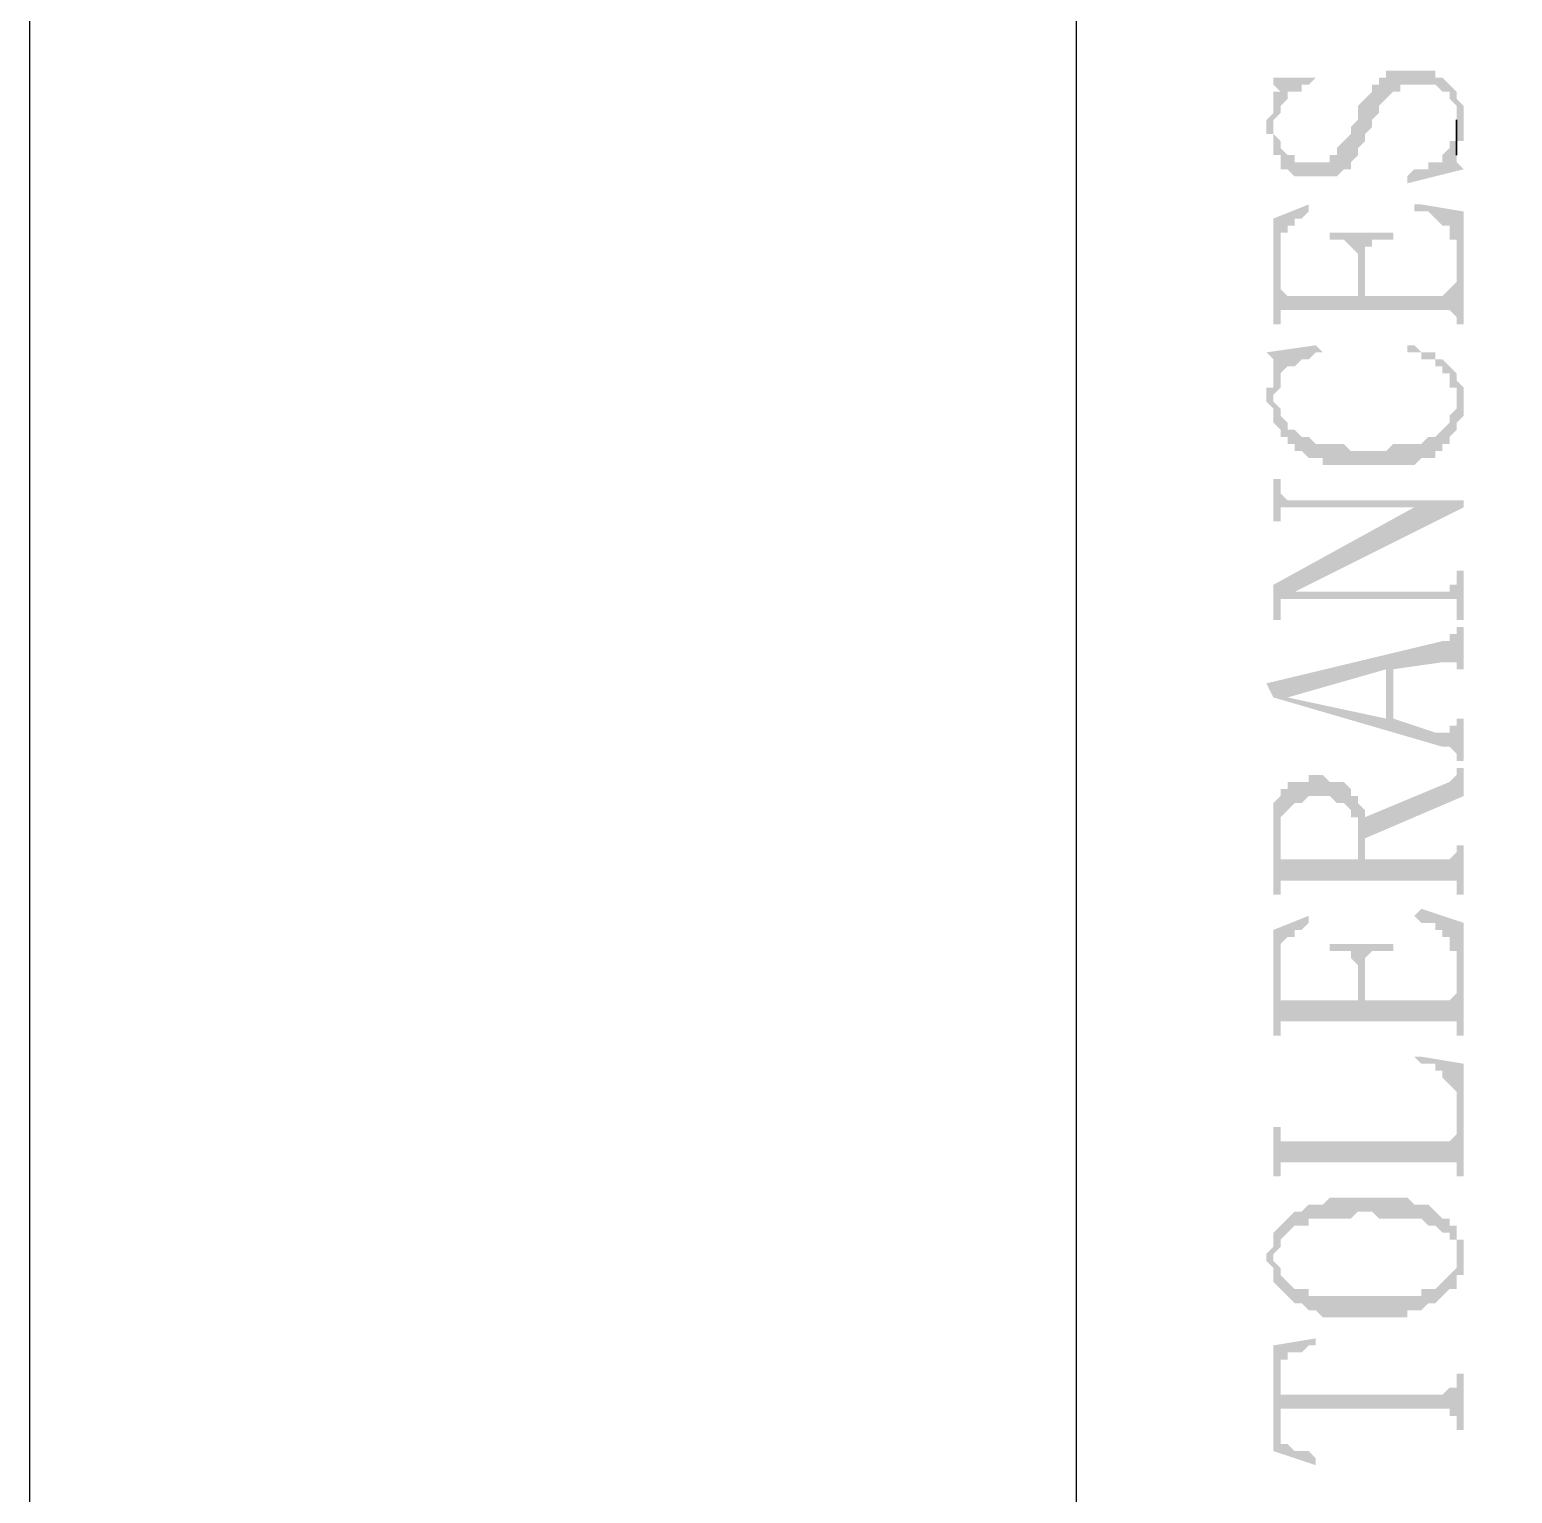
# Model space of a CAD drawing. Header units: millimetres. Extents: x 1186 to 2336, y 1181 to 1549.
# Drawn here: x 1453.55 to 1463.05, y 1268.01 to 1277.39 of the extents above; entities that cross this region are included whole.
import ezdxf

# ---------------------------------------------------------------- set-up
doc = ezdxf.new("R2010")
doc.units = ezdxf.units.MM

msp = doc.modelspace()

# ---------------------------------------------------------------- hatches: boundary and pattern name
at = {"transparency": 33554559}
for points in [[(1461.47791, 1276.76558), (1461.47791, 1276.72044), (1461.52304, 1276.72044), (1461.52304, 1276.58505), (1461.56818, 1276.58505), (1461.56818, 1276.49478), (1461.61331, 1276.49478), (1461.65844, 1276.44965), (1461.92923, 1276.44965), (1461.97437, 1276.49478), (1462.0195, 1276.49478), (1462.0195, 1276.53992), (1462.0195, 1276.53992), (1462.06463, 1276.58505), (1462.06463, 1276.63018), (1462.06463, 1276.63018), (1462.10976, 1276.67531), (1462.10976, 1276.72044), (1462.15489, 1276.76558), (1462.15489, 1276.81071), (1462.20003, 1276.85584), (1462.20003, 1276.90097), (1462.24516, 1276.94611), (1462.24516, 1276.94611), (1462.29029, 1276.99124), (1462.33542, 1276.99124), (1462.33542, 1277.03637), (1462.56108, 1277.03637), (1462.60622, 1276.99124), (1462.65135, 1276.99124), (1462.65135, 1276.94611), (1462.69648, 1276.90097), (1462.69648, 1276.63018), (1462.69648, 1276.67531), (1462.74161, 1276.67531), (1462.74161, 1276.81071), (1462.74161, 1276.90097), (1462.74161, 1276.90097), (1462.69648, 1276.94611), (1462.69648, 1276.99124), (1462.69648, 1276.99124), (1462.65135, 1277.03637), (1462.65135, 1277.03637), (1462.60622, 1277.0815), (1462.56108, 1277.0815), (1462.56108, 1277.12663), (1462.24516, 1277.12663), (1462.24516, 1277.0815), (1462.20003, 1277.0815), (1462.20003, 1277.03637), (1462.15489, 1277.03637), (1462.15489, 1276.99124), (1462.10976, 1276.94611), (1462.10976, 1276.94611), (1462.06463, 1276.90097), (1462.06463, 1276.81071), (1462.0195, 1276.76558), (1462.0195, 1276.72044), (1461.97437, 1276.67531), (1461.97437, 1276.67531), (1461.92923, 1276.63018), (1461.92923, 1276.58505), (1461.8841, 1276.58505), (1461.8841, 1276.53992), (1461.65844, 1276.53992), (1461.65844, 1276.58505), (1461.61331, 1276.58505), (1461.56818, 1276.63018), (1461.56818, 1276.67531), (1461.52304, 1276.72044), (1461.52304, 1276.94611), (1461.52304, 1276.90097), (1461.52304, 1276.85584), (1461.47791, 1276.81071)], [(1461.47791, 1277.0815), (1461.52304, 1277.0815), (1461.52304, 1277.03637), (1461.52304, 1277.03637), (1461.56818, 1276.99124), (1461.56818, 1276.85584), (1461.56818, 1276.90097), (1461.61331, 1276.94611), (1461.61331, 1276.99124), (1461.70357, 1276.99124), (1461.70357, 1277.03637), (1461.74871, 1277.03637), (1461.79384, 1277.0815), (1461.79384, 1277.0815)], [(1461.52304, 1276.94611), (1461.52304, 1276.76558), (1461.52304, 1276.81071), (1461.56818, 1276.85584), (1461.56818, 1276.99124), (1461.52304, 1276.99124)], [(1462.38056, 1276.44965), (1462.38056, 1276.40452), (1462.74161, 1276.49478), (1462.74161, 1276.49478), (1462.69648, 1276.53992), (1462.69648, 1276.72044), (1462.69648, 1276.67531), (1462.65135, 1276.67531), (1462.65135, 1276.63018), (1462.60622, 1276.58505), (1462.60622, 1276.53992), (1462.51595, 1276.53992), (1462.51595, 1276.49478), (1462.42569, 1276.49478)], [(1461.52304, 1276.17886), (1461.52304, 1275.50188), (1461.56818, 1275.50188), (1461.56818, 1275.9532), (1461.56818, 1276.08859), (1461.61331, 1276.08859), (1461.61331, 1276.13373), (1461.65844, 1276.13373), (1461.65844, 1276.17886), (1461.70357, 1276.17886), (1461.74871, 1276.22399), (1461.74871, 1276.26912)], [(1462.42569, 1276.26912), (1462.42569, 1276.22399), (1462.51595, 1276.22399), (1462.56108, 1276.17886), (1462.56108, 1276.17886), (1462.60622, 1276.13373), (1462.65135, 1276.13373), (1462.65135, 1276.04346), (1462.69648, 1276.04346), (1462.69648, 1275.50188), (1462.74161, 1275.50188), (1462.74161, 1276.22399), (1462.47082, 1276.26912)], [(1461.8841, 1276.08859), (1461.8841, 1276.04346), (1461.97437, 1276.04346), (1462.0195, 1275.99833), (1462.0195, 1275.99833), (1462.06463, 1275.9532), (1462.06463, 1275.6824), (1462.10976, 1275.90807), (1462.10976, 1275.99833), (1462.15489, 1275.99833), (1462.15489, 1276.04346), (1462.29029, 1276.04346), (1462.29029, 1276.08859)], [(1461.56818, 1275.50188), (1461.56818, 1275.59214), (1462.65135, 1275.59214), (1462.69648, 1275.54701), (1462.69648, 1275.77267), (1462.69648, 1275.77267), (1462.65135, 1275.72754), (1462.65135, 1275.72754), (1462.60622, 1275.6824), (1462.10976, 1275.6824), (1462.10976, 1275.90807), (1462.06463, 1275.6824), (1461.61331, 1275.6824), (1461.56818, 1275.72754), (1461.56818, 1275.9532)], [(1461.47791, 1275.32135), (1461.52304, 1275.27621), (1461.52304, 1274.87003), (1461.52304, 1275.05055), (1461.56818, 1275.09569), (1461.56818, 1275.14082), (1461.56818, 1275.18595), (1461.61331, 1275.23108), (1461.65844, 1275.23108), (1461.70357, 1275.27621), (1461.74871, 1275.27621), (1461.79384, 1275.32135), (1461.83897, 1275.32135), (1461.79384, 1275.36648)], [(1462.38056, 1275.32135), (1462.47082, 1275.32135), (1462.47082, 1275.27621), (1462.56108, 1275.27621), (1462.56108, 1275.23108), (1462.60622, 1275.23108), (1462.60622, 1275.18595), (1462.65135, 1275.18595), (1462.65135, 1275.09569), (1462.69648, 1275.09569), (1462.69648, 1275.00542), (1462.69648, 1275.18595), (1462.65135, 1275.23108), (1462.65135, 1275.23108), (1462.60622, 1275.27621), (1462.56108, 1275.27621), (1462.56108, 1275.32135), (1462.47082, 1275.32135), (1462.42569, 1275.36648), (1462.38056, 1275.36648)], [(1461.47791, 1275.05055), (1461.47791, 1275.00542), (1461.47791, 1275.00542), (1461.52304, 1274.96029), (1461.52304, 1274.87003), (1461.52304, 1275.23108), (1461.52304, 1275.09569), (1461.47791, 1275.09569)], [(1461.52304, 1274.87003), (1461.56818, 1274.82489), (1461.56818, 1274.77976), (1461.61331, 1274.77976), (1461.61331, 1274.73463), (1461.65844, 1274.73463), (1461.65844, 1274.6895), (1461.70357, 1274.6895), (1461.74871, 1274.64436), (1461.83897, 1274.64436), (1461.83897, 1274.59923), (1462.42569, 1274.59923), (1462.47082, 1274.64436), (1462.56108, 1274.64436), (1462.56108, 1274.6895), (1462.60622, 1274.6895), (1462.60622, 1274.73463), (1462.65135, 1274.73463), (1462.65135, 1274.77976), (1462.69648, 1274.82489), (1462.69648, 1274.87003), (1462.74161, 1274.91516), (1462.74161, 1275.00542), (1462.74161, 1275.09569), (1462.74161, 1275.09569), (1462.69648, 1275.14082), (1462.69648, 1275.18595), (1462.69648, 1275.00542), (1462.69648, 1274.96029), (1462.65135, 1274.91516), (1462.65135, 1274.87003), (1462.65135, 1274.87003), (1462.60622, 1274.82489), (1462.60622, 1274.82489), (1462.56108, 1274.77976), (1462.51595, 1274.77976), (1462.47082, 1274.73463), (1462.29029, 1274.73463), (1462.24516, 1274.6895), (1462.0195, 1274.6895), (1461.97437, 1274.73463), (1461.79384, 1274.73463), (1461.74871, 1274.77976), (1461.70357, 1274.77976), (1461.65844, 1274.82489), (1461.61331, 1274.82489), (1461.61331, 1274.87003), (1461.56818, 1274.91516), (1461.56818, 1274.96029), (1461.52304, 1275.00542), (1461.52304, 1275.00542)], [(1461.52304, 1274.50897), (1461.52304, 1274.23817), (1461.56818, 1274.23817), (1461.56818, 1274.28331), (1461.56818, 1274.32844), (1462.74161, 1274.32844), (1462.74161, 1274.37357), (1461.61331, 1274.37357), (1461.56818, 1274.4187), (1461.56818, 1274.50897)], [(1461.52304, 1273.83199), (1461.52304, 1273.60632), (1461.56818, 1273.60632), (1461.56818, 1273.69659), (1461.56818, 1273.74172), (1461.61331, 1273.74172), (1461.65844, 1273.78685), (1462.74161, 1274.32844), (1462.42569, 1274.32844)], [(1461.61331, 1273.74172), (1462.69648, 1273.74172), (1462.69648, 1273.60632), (1462.74161, 1273.60632), (1462.74161, 1273.92225), (1462.69648, 1273.92225), (1462.69648, 1273.83199), (1462.65135, 1273.83199), (1462.65135, 1273.78685), (1461.65844, 1273.78685)], [(1461.47791, 1273.20013), (1461.52304, 1273.10987), (1461.61331, 1273.10987), (1462.24516, 1273.2904), (1462.24516, 1272.97447), (1462.29029, 1273.2904), (1462.60622, 1273.33553), (1462.69648, 1273.33553), (1462.69648, 1273.2904), (1462.74161, 1273.2904), (1462.74161, 1273.56119), (1462.69648, 1273.56119), (1462.69648, 1273.51606), (1462.65135, 1273.51606), (1462.65135, 1273.47093), (1462.60622, 1273.47093)], [(1461.52304, 1273.10987), (1462.60622, 1272.79395), (1462.65135, 1272.79395), (1462.69648, 1272.74881), (1462.69648, 1272.70368), (1462.74161, 1272.70368), (1462.74161, 1272.97447), (1462.69648, 1272.97447), (1462.69648, 1272.92934), (1462.65135, 1272.92934), (1462.65135, 1272.88421), (1462.56108, 1272.88421), (1462.29029, 1272.97447), (1462.29029, 1273.2904), (1462.24516, 1272.97447), (1461.61331, 1273.10987), (1461.61331, 1273.10987)], [(1462.10976, 1272.34262), (1462.10976, 1272.20723), (1462.74161, 1272.47802), (1462.74161, 1272.65855), (1462.69648, 1272.65855), (1462.69648, 1272.61342), (1462.69648, 1272.61342), (1462.65135, 1272.56828), (1462.65135, 1272.56828)], [(1461.52304, 1272.25236), (1461.52304, 1271.84617), (1461.56818, 1271.84617), (1461.56818, 1272.29749), (1461.56818, 1272.34262), (1461.61331, 1272.38776), (1461.61331, 1272.38776), (1461.65844, 1272.43289), (1461.70357, 1272.43289), (1461.74871, 1272.47802), (1461.8841, 1272.47802), (1461.92923, 1272.43289), (1461.97437, 1272.43289), (1462.0195, 1272.38776), (1462.0195, 1272.34262), (1462.06463, 1272.34262), (1462.06463, 1272.07183), (1462.06463, 1272.47802), (1462.0195, 1272.47802), (1462.0195, 1272.52315), (1462.0195, 1272.52315), (1461.97437, 1272.56828), (1461.8841, 1272.56828), (1461.83897, 1272.61342), (1461.74871, 1272.61342), (1461.74871, 1272.56828), (1461.61331, 1272.56828), (1461.61331, 1272.52315), (1461.56818, 1272.52315), (1461.56818, 1272.47802), (1461.56818, 1272.47802), (1461.52304, 1272.43289), (1461.52304, 1272.38776), (1461.52304, 1272.29749)], [(1461.56818, 1271.8913), (1461.56818, 1271.93643), (1462.69648, 1271.93643), (1462.69648, 1271.84617), (1462.74161, 1271.84617), (1462.74161, 1272.16209), (1462.69648, 1272.16209), (1462.69648, 1272.11696), (1462.69648, 1272.11696), (1462.65135, 1272.07183), (1462.10976, 1272.07183), (1462.10976, 1272.34262), (1462.10976, 1272.38776), (1462.06463, 1272.43289), (1462.06463, 1272.07183), (1461.56818, 1272.07183), (1461.56818, 1272.11696), (1461.56818, 1272.20723)], [(1461.52304, 1271.62051), (1461.52304, 1270.94353), (1461.56818, 1270.94353), (1461.56818, 1271.43998), (1461.56818, 1271.53024), (1461.61331, 1271.57538), (1461.65844, 1271.57538), (1461.65844, 1271.62051), (1461.70357, 1271.62051), (1461.74871, 1271.66564), (1461.74871, 1271.71077)], [(1462.42569, 1271.71077), (1462.42569, 1271.71077), (1462.47082, 1271.66564), (1462.56108, 1271.66564), (1462.56108, 1271.62051), (1462.60622, 1271.62051), (1462.60622, 1271.57538), (1462.65135, 1271.57538), (1462.65135, 1271.48511), (1462.69648, 1271.48511), (1462.69648, 1270.94353), (1462.74161, 1270.94353), (1462.74161, 1271.66564), (1462.47082, 1271.75591)], [(1461.8841, 1271.53024), (1461.8841, 1271.48511), (1462.0195, 1271.48511), (1462.0195, 1271.43998), (1462.0195, 1271.43998), (1462.06463, 1271.39485), (1462.06463, 1271.16919), (1462.10976, 1271.34972), (1462.10976, 1271.43998), (1462.15489, 1271.48511), (1462.29029, 1271.48511), (1462.29029, 1271.53024)], [(1461.56818, 1270.98866), (1461.56818, 1271.03379), (1462.69648, 1271.03379), (1462.69648, 1270.98866), (1462.69648, 1271.21432), (1462.69648, 1271.21432), (1462.65135, 1271.16919), (1462.10976, 1271.16919), (1462.10976, 1271.34972), (1462.06463, 1271.16919), (1461.56818, 1271.16919), (1461.56818, 1271.39485)], [(1462.42569, 1270.80813), (1462.42569, 1270.80813), (1462.47082, 1270.763), (1462.56108, 1270.763), (1462.56108, 1270.71787), (1462.60622, 1270.71787), (1462.60622, 1270.67273), (1462.60622, 1270.67273), (1462.65135, 1270.6276), (1462.65135, 1270.6276), (1462.69648, 1270.58247), (1462.69648, 1270.04088), (1462.74161, 1270.04088), (1462.74161, 1270.763), (1462.47082, 1270.80813)], [(1461.52304, 1270.35681), (1461.52304, 1270.04088), (1461.56818, 1270.04088), (1461.56818, 1270.08602), (1461.56818, 1270.13115), (1462.69648, 1270.13115), (1462.69648, 1270.08602), (1462.69648, 1270.31168), (1462.69648, 1270.31168), (1462.65135, 1270.26654), (1461.56818, 1270.26654), (1461.56818, 1270.35681)], [(1461.52304, 1269.67983), (1461.52304, 1269.54443), (1461.52304, 1269.54443), (1461.56818, 1269.58956), (1461.56818, 1269.63469), (1461.56818, 1269.63469), (1461.61331, 1269.67983), (1461.61331, 1269.67983), (1461.65844, 1269.72496), (1461.74871, 1269.72496), (1461.74871, 1269.77009), (1462.0195, 1269.77009), (1462.06463, 1269.81522), (1462.15489, 1269.81522), (1462.20003, 1269.77009), (1462.47082, 1269.77009), (1462.51595, 1269.72496), (1462.56108, 1269.72496), (1462.60622, 1269.67983), (1462.65135, 1269.67983), (1462.65135, 1269.63469), (1462.69648, 1269.63469), (1462.69648, 1269.54443), (1462.69648, 1269.72496), (1462.65135, 1269.72496), (1462.65135, 1269.77009), (1462.60622, 1269.77009), (1462.56108, 1269.81522), (1462.56108, 1269.81522), (1462.51595, 1269.86035), (1462.42569, 1269.86035), (1462.38056, 1269.90549), (1461.8841, 1269.90549), (1461.83897, 1269.86035), (1461.74871, 1269.86035), (1461.70357, 1269.81522), (1461.65844, 1269.81522), (1461.61331, 1269.77009), (1461.61331, 1269.77009), (1461.56818, 1269.72496), (1461.56818, 1269.72496)], [(1461.47791, 1269.54443), (1461.47791, 1269.4993), (1461.52304, 1269.45416), (1461.52304, 1269.40903), (1461.52304, 1269.3639), (1461.56818, 1269.31877), (1461.56818, 1269.31877), (1461.61331, 1269.27364), (1461.61331, 1269.27364), (1461.65844, 1269.2285), (1461.70357, 1269.2285), (1461.74871, 1269.18337), (1461.79384, 1269.18337), (1461.83897, 1269.13824), (1462.38056, 1269.13824), (1462.38056, 1269.18337), (1462.47082, 1269.18337), (1462.51595, 1269.2285), (1462.56108, 1269.2285), (1462.60622, 1269.27364), (1462.60622, 1269.27364), (1462.65135, 1269.31877), (1462.69648, 1269.31877), (1462.69648, 1269.40903), (1462.74161, 1269.40903), (1462.74161, 1269.54443), (1462.74161, 1269.63469), (1462.69648, 1269.63469), (1462.69648, 1269.67983), (1462.69648, 1269.4993), (1462.69648, 1269.45416), (1462.65135, 1269.40903), (1462.65135, 1269.40903), (1462.60622, 1269.3639), (1462.60622, 1269.3639), (1462.56108, 1269.31877), (1462.47082, 1269.31877), (1462.47082, 1269.27364), (1461.74871, 1269.27364), (1461.74871, 1269.31877), (1461.65844, 1269.31877), (1461.61331, 1269.3639), (1461.61331, 1269.3639), (1461.56818, 1269.40903), (1461.56818, 1269.45416), (1461.56818, 1269.45416), (1461.52304, 1269.4993), (1461.52304, 1269.67983), (1461.52304, 1269.63469), (1461.52304, 1269.58956)], [(1461.52304, 1268.95771), (1461.56818, 1268.73205), (1461.56818, 1268.86745), (1461.61331, 1268.86745), (1461.61331, 1268.91258), (1461.70357, 1268.91258), (1461.74871, 1268.95771), (1461.79384, 1268.95771), (1461.79384, 1269.00284)], [(1461.52304, 1268.95771), (1461.52304, 1268.28073), (1461.79384, 1268.19046), (1461.79384, 1268.2356), (1461.79384, 1268.2356), (1461.74871, 1268.28073), (1461.65844, 1268.28073), (1461.61331, 1268.32586), (1461.56818, 1268.32586), (1461.56818, 1268.41612), (1461.56818, 1268.73205)], [(1461.56818, 1268.73205), (1461.56818, 1268.46126), (1461.56818, 1268.55152), (1462.65135, 1268.55152), (1462.65135, 1268.50639), (1462.69648, 1268.50639), (1462.69648, 1268.41612), (1462.74161, 1268.41612), (1462.74161, 1268.77718), (1462.69648, 1268.77718), (1462.69648, 1268.68692), (1462.65135, 1268.68692), (1462.60622, 1268.64179), (1461.56818, 1268.64179), (1461.56818, 1268.68692), (1461.56818, 1268.68692)]]:
    msp.add_hatch(color=256, dxfattribs=at).paths.add_polyline_path(points)

# ---------------------------------------------------------------- linework, layer by layer
msp.add_line((1460.25926, 1542.83599), (1460.25926, 1256.09504))
for points in [[(1873.5528, 1251.83599), (1873.5528, 1548.83599), (1453.55281, 1548.83599), (1453.55281, 1251.83599)], [(1462.69648, 1276.72044), (1462.69648, 1276.58505), (1462.69648, 1276.81071), (1462.69648, 1276.76558)]]:
    msp.add_lwpolyline(points, close=True)

doc.saveas('drawing.dxf')
